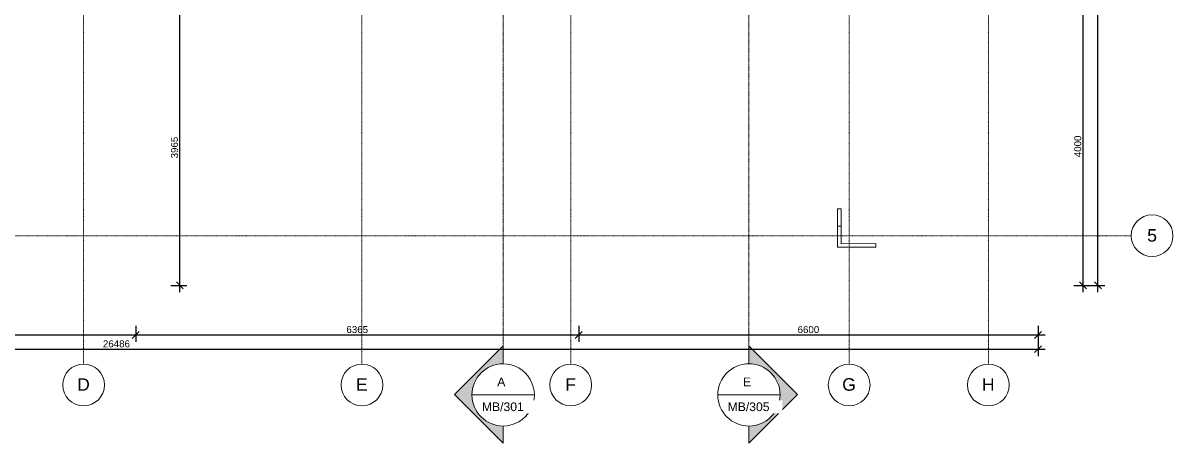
# Model space of a CAD drawing. Header units: millimetres. Extents: x -21051 to 202668, y -15646 to 13691.
# Drawn here: x 185736 to 202259, y -14890 to -8845 of the extents above; entities that cross this region are included whole.
import ezdxf

# ---------------------------------------------------------------- set-up
doc = ezdxf.new("R2010")
doc.units = ezdxf.units.MM
doc.linetypes.add('Dash dot', pattern=[15.875, 6.35, -4.7625, 0, -4.7625])
doc.linetypes.add('TD_Level Line', pattern=[8, 4, -2, 0, -2])
for name, color, linetype, lineweight in [('A-ANNO-DIMS', 211, 'Continuous', 9), ('A-DETL-MBND', 5, 'Continuous', 5), ('G-ANNO-SYMB', 111, 'Continuous', 9), ('S-GRID', 1, 'Continuous', 9), ('S-GRID-IDEN', 1, 'Continuous', 9)]:
    doc.layers.add(name, color=color, linetype=linetype, lineweight=lineweight)
doc.layers.get('0').off()
doc.styles.add('Arial', font='arial.ttf', dxfattribs={"height": 250})
doc.styles.add('Arial_1', font='arial.ttf', dxfattribs={"height": 125})
doc.styles.add('Arial_3', font='arial.ttf', dxfattribs={"height": 100})
doc.dimstyles.new('Arial_1_0', dxfattribs={"dimscale": 304.8, "dimtxt": 102.02594, "dimasz": 0.328084, "dimexe": 0.328084, "dimexo": 0.0625, "dimgap": 0.082021, "dimtad": 1, "dimdec": 0, "dimzin": 0, "dimdsep": 46, "dimtxsty": 'Arial_3', "dimblk1": 'OBLIQUE', "dimblk2": 'OBLIQUE', "dimsah": 1, "dimcen": 0.09, "dimdle": 0.328084, "dimazin": 0, "dimtfac": 1, "dimtdec": 4, "dimtix": 1, "dimtmove": 0, "dimatfit": 3, "dimfxl": 0.492126, "dimfxlon": 1, "dimtvp": 1, "dimtolj": 1, "dimtzin": 0, "dimarcsym": 2})

# ---------------------------------------------------------------- blocks, each defined once
blk = doc.blocks.new('brick facing edge - brick facing edge-1233025-03_Roof Level')
at = {"layer": 'A-DETL-MBND'}
for p, q in [((-8942, 462), (-8976, 461)), ((-8976, 461), (-8968, 211)), ((-8933, 213), (-8968, 211)), ((-8968, 211), (-8958, -88)), ((-8958, -88), (-8408, -70)), ((-8408, -70), (-8409, -35)), ((-12437, -6876), (-12737, -6886)), ((-12737, -6886), (-12719, -7436)), ((-12686, -6935), (-12436, -6926)), ((-12669, -7434), (-12686, -6935)), ((-12187, -6868), (-12437, -6876)), ((-12436, -6926), (-12437, -6876)), ((-12436, -6926), (-12186, -6918)), ((-12186, -6918), (-12187, -6868)), ((-12719, -7436), (-12669, -7434))]:
    blk.add_line(p, q, dxfattribs=at)
blk = doc.blocks.new('Section - _-1243848-03_Roof Level')
at = {"layer": 'G-ANNO-SYMB'}
h = blk.add_hatch(color=256, dxfattribs=at)
edge = h.paths.add_edge_path()
edge.add_line((-12.93, 0), (-5.93, 7))
edge.add_line((-5.93, 7), (1.07, 0))
edge.add_line((1.07, 0), (-1.52, 0))
edge.add_arc((-6, 0), 4.48, 0, 180)
edge.add_line((-10.48, 0), (-12.93, 0))
for p, q in [((-5.93, 7), (-12.93, 0)), ((1.07, 0), (-5.93, 7)), ((-12.93, 0), (-10.48, 0)), ((-1.52, 0), (1.07, 0))]:
    blk.add_line(p, q, dxfattribs=at)
for start, end in [(360, 180), (0, 180), (180, 360)]:
    blk.add_arc((-6, 0), 4.48, start, end, dxfattribs=at)
blk = doc.blocks.new('Grid - _-182767-03_Roof Level')
at = {"layer": 'S-GRID-IDEN'}
blk.add_circle((0, 0), 3, dxfattribs=at)
blk = doc.blocks.new('_Oblique')
at = {"color": 0, "linetype": 'ByBlock', "lineweight": -2}
blk.add_line((-0.5, -0.5), (0.5, 0.5), dxfattribs=at)
blk = doc.blocks.new('*D1649')
at = {"layer": 'A-ANNO-DIMS', "color": 0, "lineweight": -2, "transparency": 16777216}
for p, q in [((177756, -13204), (177756, -13435)), ((187356, -13204), (187356, -13435)), ((177656, -13335), (187456, -13335))]:
    blk.add_line(p, q, dxfattribs=at)
at = {"layer": 'Defpoints', "color": 0, "transparency": 16777216}
for p in [(177756, -13185), (187356, -13185), (187356, -13335)]:
    blk.add_point(p, dxfattribs=at)
at = {"layer": 'A-ANNO-DIMS', "color": 0, "lineweight": -2, "transparency": 16777216, "xscale": 100, "yscale": 100, "zscale": 100, "rotation": 180}
blk.add_blockref('_Oblique', (177756, -13335), dxfattribs=at)
at = {"layer": 'A-ANNO-DIMS', "color": 0, "lineweight": -2, "transparency": 16777216, "xscale": 100, "yscale": 100, "zscale": 100}
blk.add_blockref('_Oblique', (187356, -13335), dxfattribs=at)
at = {"layer": 'A-ANNO-DIMS', "color": 0, "transparency": 16777216, "insert": (182556, -13258), "char_height": 100, "width": 369.18, "attachment_point": 5, "style": 'Arial_3'}
blk.add_mtext('\\A1;9600', dxfattribs=at)
blk = doc.blocks.new('*D1650')
at = {"layer": 'A-ANNO-DIMS', "color": 0, "lineweight": -2, "transparency": 16777216}
for p, q in [((187356, -13204), (187356, -13435)), ((193721, -13204), (193721, -13435)), ((187256, -13335), (193821, -13335))]:
    blk.add_line(p, q, dxfattribs=at)
at = {"layer": 'Defpoints', "color": 0, "transparency": 16777216}
for p in [(187356, -13185), (193721, -13185), (193721, -13335)]:
    blk.add_point(p, dxfattribs=at)
at = {"layer": 'A-ANNO-DIMS', "color": 0, "lineweight": -2, "transparency": 16777216, "xscale": 100, "yscale": 100, "zscale": 100, "rotation": 180}
blk.add_blockref('_Oblique', (187356, -13335), dxfattribs=at)
at = {"layer": 'A-ANNO-DIMS', "color": 0, "lineweight": -2, "transparency": 16777216, "xscale": 100, "yscale": 100, "zscale": 100}
blk.add_blockref('_Oblique', (193721, -13335), dxfattribs=at)
at = {"layer": 'A-ANNO-DIMS', "color": 0, "transparency": 16777216, "insert": (190538, -13258), "char_height": 100, "width": 369.18, "attachment_point": 5, "style": 'Arial_3'}
blk.add_mtext('\\A1;6365', dxfattribs=at)
blk = doc.blocks.new('*D1651')
at = {"layer": 'A-ANNO-DIMS', "color": 0, "lineweight": -2, "transparency": 16777216}
for p, q in [((193721, -13204), (193721, -13435)), ((200321, -13204), (200321, -13435)), ((193621, -13335), (200421, -13335))]:
    blk.add_line(p, q, dxfattribs=at)
at = {"layer": 'Defpoints', "color": 0, "transparency": 16777216}
for p in [(193721, -13185), (200321, -13185), (200321, -13335)]:
    blk.add_point(p, dxfattribs=at)
at = {"layer": 'A-ANNO-DIMS', "color": 0, "lineweight": -2, "transparency": 16777216, "xscale": 100, "yscale": 100, "zscale": 100, "rotation": 180}
blk.add_blockref('_Oblique', (193721, -13335), dxfattribs=at)
at = {"layer": 'A-ANNO-DIMS', "color": 0, "lineweight": -2, "transparency": 16777216, "xscale": 100, "yscale": 100, "zscale": 100}
blk.add_blockref('_Oblique', (200321, -13335), dxfattribs=at)
at = {"layer": 'A-ANNO-DIMS', "color": 0, "transparency": 16777216, "insert": (197021, -13258), "char_height": 100, "width": 369.18, "attachment_point": 5, "style": 'Arial_3'}
blk.add_mtext('\\A1;6600', dxfattribs=at)
blk = doc.blocks.new('*D1652')
at = {"layer": 'A-ANNO-DIMS', "color": 0, "lineweight": -2, "transparency": 16777216}
for p, q in [((173734, -13539), (200421, -13539)), ((173834, -13408), (173834, -13639)), ((200321, -13408), (200321, -13639))]:
    blk.add_line(p, q, dxfattribs=at)
at = {"layer": 'Defpoints', "color": 0, "transparency": 16777216}
for p in [(173834, -13389), (200321, -13389), (200321, -13539)]:
    blk.add_point(p, dxfattribs=at)
at = {"layer": 'A-ANNO-DIMS', "color": 0, "lineweight": -2, "transparency": 16777216, "xscale": 100, "yscale": 100, "zscale": 100, "rotation": 180}
blk.add_blockref('_Oblique', (173834, -13539), dxfattribs=at)
at = {"layer": 'A-ANNO-DIMS', "color": 0, "lineweight": -2, "transparency": 16777216, "xscale": 100, "yscale": 100, "zscale": 100}
blk.add_blockref('_Oblique', (200321, -13539), dxfattribs=at)
at = {"layer": 'A-ANNO-DIMS', "color": 0, "transparency": 16777216, "insert": (187078, -13463), "char_height": 100, "width": 461.47, "attachment_point": 5, "style": 'Arial_3'}
blk.add_mtext('\\A1;26486', dxfattribs=at)
blk = doc.blocks.new('*D1653')
at = {"layer": 'A-ANNO-DIMS', "color": 0, "lineweight": -2, "transparency": 16777216}
for p, q in [((187989, -12721), (187989, -8556)), ((187858, -8656), (188089, -8656)), ((187858, -12621), (188089, -12621))]:
    blk.add_line(p, q, dxfattribs=at)
at = {"layer": 'Defpoints', "color": 0, "transparency": 16777216}
for p in [(187839, -8656), (187989, -8656), (187839, -12621)]:
    blk.add_point(p, dxfattribs=at)
at = {"layer": 'A-ANNO-DIMS', "color": 0, "lineweight": -2, "transparency": 16777216, "xscale": 100, "yscale": 100, "zscale": 100}
for p, rotation in [((187989, -8656), 90), ((187989, -12621), 270)]:
    blk.add_blockref('_Oblique', p, dxfattribs=dict(at, rotation=rotation))
at = {"layer": 'A-ANNO-DIMS', "color": 0, "transparency": 16777216, "insert": (187913, -10638), "char_height": 100, "width": 369.18, "attachment_point": 5, "rotation": 90, "style": 'Arial_3'}
blk.add_mtext('\\A1;3965', dxfattribs=at)
blk = doc.blocks.new('*D1628')
at = {"layer": 'A-ANNO-DIMS', "color": 0, "lineweight": -2, "transparency": 16777216}
for p, q in [((200967, -12721), (200967, -8521)), ((200836, -8621), (201067, -8621)), ((200836, -12621), (201067, -12621))]:
    blk.add_line(p, q, dxfattribs=at)
at = {"layer": 'Defpoints', "color": 0, "transparency": 16777216}
for p in [(200817, -8621), (200967, -8621), (200817, -12621)]:
    blk.add_point(p, dxfattribs=at)
at = {"layer": 'A-ANNO-DIMS', "color": 0, "lineweight": -2, "transparency": 16777216, "xscale": 100, "yscale": 100, "zscale": 100}
for p, rotation in [((200967, -8621), 90), ((200967, -12621), 270)]:
    blk.add_blockref('_Oblique', p, dxfattribs=dict(at, rotation=rotation))
at = {"layer": 'A-ANNO-DIMS', "color": 0, "transparency": 16777216, "insert": (200891, -10621), "char_height": 100, "width": 369.18, "attachment_point": 5, "rotation": 90, "style": 'Arial_3'}
blk.add_mtext('\\A1;4000', dxfattribs=at)
blk = doc.blocks.new('*D1631')
at = {"layer": 'A-ANNO-DIMS', "color": 0, "lineweight": -2, "transparency": 16777216}
for p, q in [((201181, -12721), (201181, 11144)), ((201050, 11044), (201281, 11044)), ((201050, -12621), (201281, -12621))]:
    blk.add_line(p, q, dxfattribs=at)
at = {"layer": 'Defpoints', "color": 0, "transparency": 16777216}
for p in [(201031, 11044), (201181, 11044), (201031, -12621)]:
    blk.add_point(p, dxfattribs=at)
at = {"layer": 'A-ANNO-DIMS', "color": 0, "lineweight": -2, "transparency": 16777216, "xscale": 100, "yscale": 100, "zscale": 100}
for p, rotation in [((201181, 11044), 90), ((201181, -12621), 270)]:
    blk.add_blockref('_Oblique', p, dxfattribs=dict(at, rotation=rotation))
at = {"layer": 'A-ANNO-DIMS', "color": 0, "transparency": 16777216, "insert": (201105, -788), "char_height": 100, "width": 461.47, "attachment_point": 5, "rotation": 90, "style": 'Arial_3'}
blk.add_mtext('\\A1;23665', dxfattribs=at)

msp = doc.modelspace()

# ---------------------------------------------------------------- linework, layer by layer
at = {"layer": 'G-ANNO-SYMB', "linetype": 'TD_Level Line', "lineweight": 18}
for p, q in [((192634.7, 12398.2), (192634.7, -13597.2)), ((196165.4, 12398.2), (196165.4, -13597.2))]:
    msp.add_line(p, q, dxfattribs=at)
at = {"layer": 'G-ANNO-SYMB'}
for p, q in [((192186.7, -14197.2), (193082.7, -14197.2)), ((195717.4, -14197.2), (196613.4, -14197.2))]:
    msp.add_line(p, q, dxfattribs=at)
at = {"layer": 'S-GRID', "linetype": 'Dash dot', "lineweight": 18}
for p, q in [((186605.9, 9902.9), (186605.9, -11253.8)), ((190605.9, 9902.9), (190605.9, -11253.8)), ((193605.9, 9902.9), (193605.9, -11253.8)), ((197605.9, 9902.9), (197605.9, -11253.8)), ((199605.9, 9902.9), (199605.9, -11253.8)), ((186605.9, -11253.8), (186605.9, -13753.8)), ((190605.9, -11253.8), (190605.9, -13753.8)), ((193605.9, -11253.8), (193605.9, -13753.8)), ((197605.9, -11253.8), (197605.9, -13753.8)), ((199605.9, -11253.8), (199605.9, -13753.8)), ((199158.9, -11906), (174907.3, -11906)), ((201658.9, -11906), (199158.9, -11906))]:
    msp.add_line(p, q, dxfattribs=at)

# ---------------------------------------------------------------- block references
at = {"layer": 'A-DETL-MBND', "rotation": 88.11700695989701}
msp.add_blockref('brick facing edge - brick facing edge-1233025-03_Roof Level', (190976.9, 885.6), dxfattribs=at)
at = {"layer": 'G-ANNO-SYMB', "xscale": 99.99999999999994, "yscale": 99.99999999999994, "zscale": 99.99999999999994, "rotation": 89.99999999999947}
msp.add_blockref('Section - _-1243848-03_Roof Level', (192634.7, -13597.2), dxfattribs=at)
at = {"layer": 'G-ANNO-SYMB', "extrusion": (0, 0, -1), "xscale": 99.99999999999994, "yscale": 99.99999999999994, "zscale": 99.99999999999994, "rotation": 90.00000000000064}
msp.add_blockref('Section - _-1243848-03_Roof Level', (-196165.4, -13597.2), dxfattribs=at)
at = {"layer": 'S-GRID-IDEN'}
for p, xscale, yscale, zscale, rotation in [((201958.9, -11906), 99.99999999999994, 99.99999999999994, 99.99999999999994, 90), ((186605.9, -14053.8), 99.99999999999994, 99.99999999999994, 99.99999999999994, 180), ((190605.9, -14053.8), 99.99999999999994, 99.99999999999994, 99.99999999999994, 180), ((193605.9, -14053.8), 99.99999999999994, 99.99999999999994, 99.99999999999994, 180), ((197605.9, -14053.8), 99.99999999999993, 99.99999999999993, 99.99999999999993, 180), ((199605.9, -14053.8), 99.99999999999993, 99.99999999999993, 99.99999999999993, 180)]:
    msp.add_blockref('Grid - _-182767-03_Roof Level', p, dxfattribs=dict(at, xscale=xscale, yscale=yscale, zscale=zscale, rotation=rotation))

# ---------------------------------------------------------------- dimensions: what is measured, and where the dimension line sits
at = {"layer": 'A-ANNO-DIMS'}
for base, p1, p2, override, picture, middle in [((201180.7, 11044), (201030.7, -12621), (201030.7, 11044), {"dimpost": '<>', "dimfxl": 23665}, '*D1631', (201104.6, -788.5)), ((187989, -8656), (187839, -12621), (187839, -8656), {"dimpost": '<>', "dimfxl": 3965}, '*D1653', (187912.9, -10638.5)), ((200966.6, -8621), (200816.6, -12621), (200816.6, -8621), {"dimpost": '<>', "dimfxl": 4000}, '*D1628', (200890.6, -10621))]:
    dim = msp.add_linear_dim(base=base, p1=p1, p2=p2, angle=90, dimstyle='Arial_1_0', override=override, dxfattribs=at)
    dim.commit()
    dim.dimension.update_dxf_attribs({"geometry": picture, "text_midpoint": middle})
for base, p1, p2, override, picture, middle in [((187355.9, -13334.5), (177755.9, -13184.5), (187355.9, -13184.5), {"dimpost": '<>', "dimfxl": 9600}, '*D1649', (182555.9, -13258.5)), ((193720.9, -13334.5), (187355.9, -13184.5), (193720.9, -13184.5), {"dimpost": '<>', "dimfxl": 6365}, '*D1650', (190538.4, -13258.4)), ((200320.9, -13334.5), (193720.9, -13184.5), (200320.9, -13184.5), {"dimpost": '<>', "dimfxl": 6600}, '*D1651', (197020.9, -13258.5)), ((200320.9, -13538.9), (173834.5, -13388.9), (200320.9, -13388.9), {"dimpost": '<>', "dimfxl": 26486.439844}, '*D1652', (187077.7, -13462.8))]:
    dim = msp.add_linear_dim(base=base, p1=p1, p2=p2, dimstyle='Arial_1_0', override=override, dxfattribs=at)
    dim.commit()
    dim.dimension.update_dxf_attribs({"geometry": picture, "text_midpoint": middle})

# ---------------------------------------------------------------- next in the draw order: texts
at = {"layer": 'G-ANNO-SYMB', "char_height": 125, "attachment_point": 1, "style": 'Arial', "bg_fill": 3, "box_fill_scale": 1.25, "bg_fill_color": 256, "bg_fill_true_color": 13158600, "bg_fill_transparency": 0}
for s, insert, width in [('A', (192549.6, -13947.1), 144.304), ('E', (196080.3, -13947.1), 144.304), ('MB/301', (192329.3, -14305.3), 753.586), ('MB/305', (195860, -14305.3), 753.586)]:
    msp.add_mtext(s, dxfattribs=dict(at, insert=insert, width=width))
at = {"layer": 'S-GRID-IDEN', "char_height": 180, "attachment_point": 1, "style": 'Arial_1', "bg_fill": 3, "box_fill_scale": 1.25, "bg_fill_color": 256, "bg_fill_true_color": 13158600, "bg_fill_transparency": 0}
for s, insert, width in [('5', (201888.5, -11812), 168.354), ('D', (186513.5, -13957.1), 216.456), ('E', (190520, -13957.1), 200.422), ('F', (193526.5, -13957.1), 184.388), ('G', (197506.5, -13957.1), 232.489), ('H', (199513.5, -13957.1), 216.456)]:
    msp.add_mtext(s, dxfattribs=dict(at, insert=insert, width=width))

doc.saveas('drawing.dxf')
